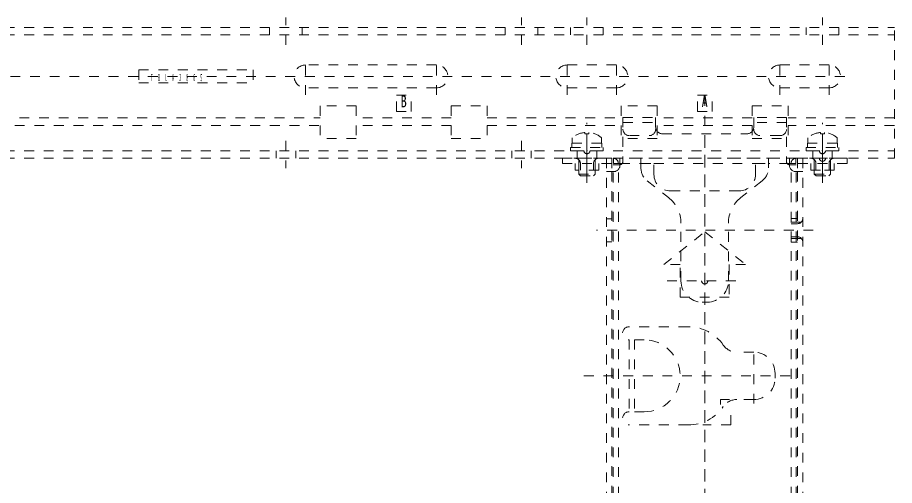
# Model space of a CAD drawing. Units: millimetres, scale not verified. Extents: x -62 to 63, y -57 to 57.
# Drawn here: x -18.65 to -9.72, y 16.53 to 21.3 of the extents above; entities that cross this region are included whole.
import ezdxf
from ezdxf.enums import TextEntityAlignment as Align

# ---------------------------------------------------------------- set-up
doc = ezdxf.new("R2010")
doc.units = ezdxf.units.MM
doc.header["$LTSCALE"] = 0.125
doc.header["$PDMODE"] = 32
doc.header["$PDSIZE"] = 0.0625
doc.linetypes.add('USER5', pattern=[1.4, 0.7, -0.7])
doc.layers.add('0-5_GAIKEI', color=1, linetype='USER5', lineweight=18)
doc.styles.add('ＭＳ ゴシック', font='')
doc.styles.get('ＭＳ ゴシック').set_extended_font_data('MS Gothic')

msp = doc.modelspace()

# ---------------------------------------------------------------- linework, layer by layer
at = {"layer": '0-5_GAIKEI'}
for p, q in [((-15.9181, 21.0251), (-15.9181, 21.3018)), ((-13.5181, 21.0251), (-13.5181, 21.3018)), ((-12.8514, 21.0251), (-12.8514, 21.3018)), ((-10.4514, 21.0251), (-10.4514, 21.3018)), ((-36.3847, 21.2018), (-9.7181, 21.2018)), ((-16.0847, 21.2018), (-16.0847, 21.1251)), ((-15.7514, 21.2018), (-15.7514, 21.1251)), ((-13.6847, 21.2018), (-13.6847, 21.1251)), ((-13.3514, 21.2018), (-13.3514, 21.1251)), ((-13.0181, 21.2018), (-13.0181, 21.1251)), ((-12.6847, 21.2018), (-12.6847, 21.1251)), ((-10.6181, 21.2018), (-10.6181, 21.1251)), ((-10.2847, 21.2018), (-10.2847, 21.1251)), ((-9.7181, 19.8685), (-9.7181, 21.2018)), ((-36.3847, 21.1251), (-9.7181, 21.1251)), ((-15.7181, 20.5128), (-15.7181, 20.8856)), ((-14.3847, 20.8185), (-15.7181, 20.8185)), ((-14.3847, 20.5128), (-14.3847, 20.8856)), ((-13.0514, 20.5128), (-13.0514, 20.8856)), ((-12.5514, 20.8185), (-13.0514, 20.8185)), ((-12.5514, 20.5128), (-12.5514, 20.8856)), ((-10.8847, 20.5128), (-10.8847, 20.8856)), ((-10.3847, 20.8185), (-10.8847, 20.8185)), ((-10.3847, 20.5128), (-10.3847, 20.8856)), ((-17.4181, 20.7685), (-16.2514, 20.7685)), ((-17.4181, 20.7685), (-17.4181, 20.6351)), ((-16.2514, 20.7685), (-16.2514, 20.6351)), ((-35.9243, 20.7018), (-10.1292, 20.7018)), ((-17.4181, 20.6351), (-16.2514, 20.6351)), ((-14.3847, 20.5851), (-15.7181, 20.5851)), ((-12.5514, 20.5851), (-13.0514, 20.5851)), ((-10.3847, 20.5851), (-10.8847, 20.5851)), ((-14.7931, 20.3451), (-14.7931, 20.5118)), ((-14.7931, 20.5118), (-14.6431, 20.5118)), ((-11.7264, 20.3451), (-11.7264, 20.5118)), ((-11.7264, 20.5118), (-11.5764, 20.5118)), ((-11.6514, 3.4018), (-11.6514, 20.5046)), ((-11.5764, 20.3451), (-11.5764, 20.5118)), ((-15.2014, 20.4018), (-15.5681, 20.4018)), ((-15.5681, 20.4018), (-15.5681, 20.0685)), ((-15.2014, 20.4018), (-15.2014, 20.0685)), ((-14.2347, 20.4018), (-13.8681, 20.4018)), ((-14.2347, 20.4018), (-14.2347, 20.0685)), ((-13.8681, 20.4018), (-13.8681, 20.0685)), ((-12.1347, 20.4018), (-12.5014, 20.4018)), ((-12.5014, 20.4018), (-12.5014, 20.0685)), ((-12.1347, 20.4018), (-12.1347, 20.0685)), ((-11.1681, 20.4018), (-10.8014, 20.4018)), ((-11.1681, 20.4018), (-11.1681, 20.0685)), ((-10.8014, 20.4018), (-10.8014, 20.0685)), ((-12.4847, 20.2851), (-12.4847, 19.8351)), ((-11.7264, 20.3451), (-11.5764, 20.3451)), ((-10.8181, 20.2851), (-10.8181, 19.8351)), ((-22.8816, 20.2018), (-15.5681, 20.2018)), ((-22.8335, 20.2785), (-15.5681, 20.2785)), ((-14.2347, 20.2785), (-15.2014, 20.2785)), ((-14.2347, 20.2018), (-15.2014, 20.2018)), ((-13.8681, 20.2785), (-12.5014, 20.2785)), ((-13.8681, 20.2018), (-12.5014, 20.2018)), ((-12.8514, 19.6167), (-12.8514, 20.2276)), ((-12.4847, 20.2318), (-12.1514, 20.2318)), ((-11.1681, 20.2785), (-12.1347, 20.2785)), ((-11.1681, 20.2018), (-12.1347, 20.2018)), ((-10.8181, 20.2318), (-11.1514, 20.2318)), ((-9.7181, 20.2785), (-10.8014, 20.2785)), ((-9.7181, 20.2018), (-10.8014, 20.2018)), ((-10.4514, 19.6167), (-10.4514, 20.2276)), ((-12.8714, 20.1309), (-12.8714, 20.1176)), ((-12.0847, 20.1185), (-11.2181, 20.1185)), ((-10.4714, 20.1309), (-10.4714, 20.1176)), ((-15.9181, 20.0451), (-15.9181, 19.7685)), ((-15.2014, 20.0685), (-15.5681, 20.0685)), ((-14.2347, 20.0685), (-13.8681, 20.0685)), ((-13.5181, 20.0451), (-13.5181, 19.7685)), ((-13.0047, 20.0218), (-12.6981, 20.0218)), ((-13.0047, 20.0218), (-13.0047, 19.9785)), ((-13.0014, 20.0218), (-13.0014, 20.0768)), ((-12.8514, 20.0451), (-12.8514, 19.7685)), ((-12.7014, 20.0218), (-12.7014, 20.0768)), ((-12.6981, 19.9785), (-12.6981, 20.0218)), ((-12.1347, 20.0685), (-12.5014, 20.0685)), ((-12.4181, 20.0985), (-12.2181, 20.0985)), ((-11.6514, 20.0743), (-11.6514, 4.2496)), ((-11.1681, 20.0685), (-10.8014, 20.0685)), ((-10.8847, 20.0985), (-11.0847, 20.0985)), ((-10.6047, 20.0218), (-10.2981, 20.0218)), ((-10.6047, 20.0218), (-10.6047, 19.9785)), ((-10.6014, 20.0218), (-10.6014, 20.0768)), ((-10.4514, 20.0451), (-10.4514, 19.7685)), ((-10.3014, 20.0218), (-10.3014, 20.0768)), ((-10.2981, 19.9785), (-10.2981, 20.0218)), ((-36.3847, 19.9451), (-9.7181, 19.9451)), ((-16.0181, 19.9451), (-16.0181, 19.8685)), ((-15.8181, 19.9451), (-15.8181, 19.8685)), ((-13.6181, 19.9451), (-13.6181, 19.8685)), ((-13.4181, 19.9451), (-13.4181, 19.8685)), ((-13.0181, 19.9785), (-12.6847, 19.9785)), ((-13.0181, 19.9785), (-13.0181, 19.9451)), ((-13.0181, 19.9451), (-12.6847, 19.9451)), ((-12.9514, 19.9451), (-12.9514, 19.8685)), ((-12.8514, 19.9685), (-12.8514, 19.6485)), ((-12.7514, 19.9451), (-12.7514, 19.8685)), ((-12.6847, 19.9451), (-12.6847, 19.9785)), ((-10.6181, 19.9785), (-10.2847, 19.9785)), ((-10.6181, 19.9785), (-10.6181, 19.9451)), ((-10.6181, 19.9451), (-10.2847, 19.9451)), ((-10.5514, 19.9451), (-10.5514, 19.8685)), ((-10.4514, 19.9685), (-10.4514, 19.6485)), ((-10.3514, 19.9451), (-10.3514, 19.8685)), ((-10.2847, 19.9451), (-10.2847, 19.9785)), ((-36.3847, 19.8685), (-9.7181, 19.8685)), ((-13.1014, 19.8685), (-12.5847, 19.8685)), ((-13.1014, 19.8151), (-13.1014, 19.8685)), ((-12.9347, 19.8539), (-12.9347, 19.7485)), ((-12.7681, 19.8539), (-12.7681, 19.7485)), ((-12.5981, 19.8685), (-12.6514, 19.8685)), ((-12.6514, 19.8685), (-12.6514, 4.0685)), ((-12.5981, 19.8685), (-12.5981, 19.7318)), ((-10.7214, 19.8685), (-12.5814, 19.8685)), ((-12.5147, 19.7985), (-12.5147, 19.8685)), ((-12.3014, 19.8685), (-12.3014, 19.7698)), ((-12.1681, 19.7018), (-12.1681, 19.8685)), ((-11.1347, 19.7018), (-11.1347, 19.8685)), ((-11.0014, 19.8685), (-11.0014, 19.7698)), ((-10.7881, 19.7985), (-10.7881, 19.8685)), ((-10.2014, 19.8685), (-10.7097, 19.8685)), ((-10.7047, 19.8685), (-10.6514, 19.8685)), ((-10.7047, 19.8685), (-10.7047, 19.7318)), ((-10.6514, 19.8685), (-10.6514, 4.0685)), ((-10.5347, 19.8539), (-10.5347, 19.7485)), ((-10.3681, 19.8539), (-10.3681, 19.7485)), ((-10.2014, 19.8151), (-10.2014, 19.8685)), ((-13.1014, 19.8151), (-12.5847, 19.8151)), ((-12.9714, 19.7485), (-12.9714, 19.8151)), ((-12.9714, 19.8151), (-12.9714, 19.7485)), ((-12.7314, 19.7485), (-12.9714, 19.7485)), ((-12.9347, 19.7062), (-12.9347, 19.7485)), ((-12.9181, 19.8151), (-12.9181, 19.7485)), ((-12.7847, 19.8151), (-12.7847, 19.7485)), ((-12.7681, 19.7062), (-12.7681, 19.7485)), ((-12.7314, 19.8151), (-12.7314, 19.7485)), ((-12.5847, 4.0218), (-12.5847, 19.8151)), ((-12.5314, 4.0218), (-12.5314, 19.8151)), ((-12.5147, 19.8151), (-12.3014, 19.8151)), ((-12.3014, 19.8151), (-12.1681, 19.8151)), ((-10.7881, 19.8151), (-11.0014, 19.8151)), ((-10.7714, 4.0218), (-10.7714, 19.8151)), ((-10.7181, 4.0218), (-10.7181, 19.8151)), ((-10.2014, 19.8151), (-10.7097, 19.8151)), ((-10.5714, 19.7485), (-10.5714, 19.8151)), ((-10.5714, 19.8151), (-10.5714, 19.7485)), ((-10.3314, 19.7485), (-10.5714, 19.7485)), ((-10.5714, 19.7485), (-10.3314, 19.7485)), ((-10.5347, 19.7062), (-10.5347, 19.7485)), ((-10.5181, 19.8151), (-10.5181, 19.7485)), ((-10.3847, 19.8151), (-10.3847, 19.7485)), ((-10.3681, 19.7062), (-10.3681, 19.7485)), ((-10.3314, 19.8151), (-10.3314, 19.7485)), ((-10.3314, 19.8151), (-10.3314, 19.7485)), ((-12.917, 19.6885), (-12.7859, 19.6885)), ((-12.7859, 19.6885), (-12.7681, 19.7062)), ((-12.6514, 19.7318), (-12.5813, 19.7318)), ((-12.5981, 19.7318), (-12.5981, 4.7685)), ((-10.6514, 19.7318), (-10.7215, 19.7318)), ((-10.7047, 19.7318), (-10.7047, 4.7685)), ((-10.517, 19.6885), (-10.3859, 19.6885)), ((-10.3859, 19.6885), (-10.3681, 19.7062)), ((-12.2376, 19.6387), (-12.0207, 19.4686)), ((-11.0652, 19.6387), (-11.2821, 19.4686)), ((-11.3014, 19.5351), (-12.0014, 19.5351)), ((-12.6514, 19.2518), (-12.5981, 19.2518)), ((-11.8931, 18.6185), (-11.8931, 19.2096)), ((-11.4097, 18.6185), (-11.4097, 19.2096)), ((-10.7047, 19.2551), (-10.7714, 19.2551)), ((-10.666, 19.2185), (-10.7714, 19.2185)), ((-10.5447, 19.1351), (-12.7547, 19.1351)), ((-10.7047, 19.2018), (-10.7714, 19.2018)), ((-12.0681, 18.7851), (-11.6514, 19.1185)), ((-11.6514, 19.1185), (-11.2347, 18.7851)), ((-10.7047, 19.0685), (-10.7714, 19.0685)), ((-10.666, 19.0518), (-10.7714, 19.0518)), ((-12.6514, 19.0185), (-12.5981, 19.0185)), ((-11.9014, 18.7851), (-12.0681, 18.7851)), ((-11.2347, 18.7851), (-11.4014, 18.7851)), ((-12.0347, 18.6185), (-11.2681, 18.6185)), ((-11.6264, 18.4018), (-11.6764, 18.4018)), ((-11.8181, 18.1518), (-12.4214, 18.1518)), ((-12.3681, 18.0185), (-12.3681, 17.2851)), ((-11.1514, 17.8935), (-11.3249, 17.8935)), ((-11.1514, 17.3684), (-11.1514, 17.9092)), ((-12.8813, 17.6518), (-10.7343, 17.6518)), ((-10.9347, 17.6268), (-10.9347, 17.6768)), ((-11.4915, 17.4101), (-11.4915, 17.3605)), ((-11.4915, 17.4101), (-11.399, 17.4101)), ((-11.1514, 17.4101), (-11.3249, 17.4101)), ((-12.2681, 17.2851), (-12.4214, 17.2851)), ((-11.3847, 17.1518), (-11.3847, 17.2832)), ((-11.8181, 17.1518), (-12.4214, 17.1518)), ((-11.3847, 17.1518), (-11.6716, 17.1518))]:
    msp.add_line(p, q, dxfattribs=at)
for points in [[(-14.7931, 20.3451), (-14.6431, 20.3451), (-14.6431, 20.5118)], [(-12.4847, 20.2851), (-12.1514, 20.2851), (-12.1514, 20.1651)], [(-10.8181, 20.2851), (-11.1514, 20.2851), (-11.1514, 20.1651)], [(-12.8314, 20.1309), (-12.8314, 20.1176), (-12.8714, 20.1176)], [(-10.4314, 20.1309), (-10.4314, 20.1176), (-10.4714, 20.1176)], [(-12.5814, 19.8685), (-12.5814, 19.8151), (-12.5147, 19.8151)], [(-10.7214, 19.8685), (-10.7214, 19.8151), (-10.7881, 19.8151)], [(-12.7314, 19.8151), (-12.7314, 19.7485), (-12.9714, 19.7485)], [(-12.5181, 19.8018), (-12.5314, 19.8018), (-12.5847, 19.8018)], [(-12.1681, 19.8151), (-11.1347, 19.8151), (-11.0014, 19.8151)], [(-10.7847, 19.8018), (-10.7714, 19.8018), (-10.7181, 19.8018)], [(-12.917, 19.6885), (-12.9347, 19.7062), (-12.7681, 19.7062)], [(-10.517, 19.6885), (-10.5347, 19.7062), (-10.3681, 19.7062)], [(-10.7047, 19.0151), (-10.7714, 19.0151), (-10.7714, 19.2551)], [(-11.4014, 18.7851), (-11.4014, 18.4518), (-11.9014, 18.4518), (-11.9014, 18.7851)], [(-12.2681, 18.0185), (-12.4214, 18.0185), (-12.4214, 17.2851)]]:
    msp.add_lwpolyline(points, dxfattribs=at)
for centre, radius, start, end in [((-15.7181, 20.7018), 0.1167, 90, 270), ((-14.3847, 20.7018), 0.1167, 270, 90), ((-13.0514, 20.7018), 0.1167, 90, 270), ((-12.5514, 20.7018), 0.1167, 270, 90), ((-10.8847, 20.7018), 0.1167, 90, 270), ((-10.3847, 20.7018), 0.1167, 270, 90), ((-12.8514, 19.8998), 0.2321, 94.94446, 130.27261), ((-12.8514, 19.8998), 0.2321, 49.72739, 85.05554), ((-12.4181, 20.1651), 0.0667, 180, 270), ((-12.2181, 20.1651), 0.0667, 270, 0), ((-12.0847, 20.1851), 0.0667, 180, 270), ((-11.2181, 20.1851), 0.0667, 270, 0), ((-11.0847, 20.1651), 0.0667, 180, 270), ((-10.8847, 20.1651), 0.0667, 270, 0), ((-10.4514, 19.8998), 0.2321, 94.94446, 130.27261), ((-10.4514, 19.8998), 0.2321, 49.72739, 85.05554), ((-12.9714, 19.8151), 0.0533, 0, 90), ((-12.7314, 19.8151), 0.0533, 90, 180), ((-12.5847, 19.8151), 0.0533, 0, 90), ((-12.5181, 19.8351), 0.0333, 270, 0), ((-10.7847, 19.8351), 0.0333, 180, 270), ((-10.7181, 19.8151), 0.0533, 90, 180), ((-10.5714, 19.8151), 0.0533, 0, 90), ((-10.3314, 19.8151), 0.0533, 90, 180), ((-12.5814, 19.7985), 0.0667, 270, 0), ((-12.1347, 19.7698), 0.1667, 180, 231.89242), ((-11.1681, 19.7698), 0.1667, 308.10758, 0), ((-10.7214, 19.7985), 0.0667, 180, 270), ((-12.0014, 19.7018), 0.1667, 180, 270), ((-11.3014, 19.7018), 0.1667, 270, 0), ((-12.2264, 19.2063), 0.3333, 0, 51.89242), ((-11.0764, 19.2063), 0.3333, 128.10758, 180), ((-10.7047, 19.2551), 0.0533, 270, 0), ((-10.7047, 19.0151), 0.0533, 0, 90), ((-11.6764, 18.6185), 0.2167, 180, 270), ((-11.6264, 18.6185), 0.2167, 270, 0), ((-12.4214, 18.0851), 0.0667, 90, 270), ((-11.8181, 17.7185), 0.4333, 34.71149, 90), ((-12.2681, 17.6518), 0.3667, 270, 90), ((-11.3249, 18.0601), 0.1667, 214.71149, 270), ((-11.1514, 17.6768), 0.2167, 0, 90), ((-11.1514, 17.6268), 0.2167, 270, 0), ((-11.8181, 17.5851), 0.4333, 270, 325.28851), ((-11.3249, 17.2435), 0.1667, 90, 145.28851), ((-12.4214, 17.2185), 0.0667, 90, 270)]:
    msp.add_arc(centre, radius, start, end, dxfattribs=at)
for p in [(-12.8514, 19.9451), (-10.4514, 19.9451), (-10.4514, 19.8685), (-11.6514, 18.6185)]:
    msp.add_point(p, dxfattribs=at)

# ---------------------------------------------------------------- texts
at = {"layer": '0-5_GAIKEI', "color": 7, "style": 'ＭＳ ゴシック', "width": 0.75}
for s, p in [('B', (-14.7493, 20.3505)), ('A', (-11.6827, 20.3521))]:
    msp.add_text(s, height=0.1222, dxfattribs=at).set_placement(p, align=Align.BOTTOM_LEFT)
at = {"layer": '0-5_GAIKEI', "color": 7, "insert": (-17.2923, 20.6531), "char_height": 0.07331, "attachment_point": 7, "style": 'ＭＳ ゴシック'}
msp.add_mtext('\\T4;\\W0.3;TBLA3865', dxfattribs=at)

doc.saveas('drawing.dxf')
